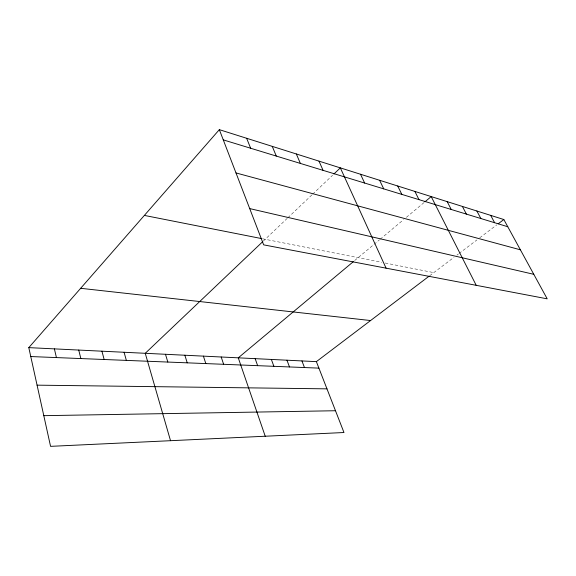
<?xml version="1.0" encoding="UTF-8"?>
<svg xmlns="http://www.w3.org/2000/svg" width="576" height="576" viewBox="0 0 576 576"><rect width="100%" height="100%" fill="white"/><g stroke="black" fill="none" stroke-linecap="round" stroke-linejoin="round"><path stroke-width="0.43" stroke-dasharray="2.88 2.16" d="M263.268 241.135L287.23 218.354M287.863 217.757L312.019 194.803M312.66 194.191L332.597 175.248M354.694 260.525L379.512 239.789M380.196 239.213L403.618 219.643M406.368 217.339L424.303 202.349M429.653 275.767L454.025 257.292M456.89 255.118L458.323 254.03M459.036 253.483L476.892 239.954M479.736 237.794L496.757 224.892M262.613 238.788L381.686 262.318M385.193 263.016L433.8 272.621"/><path stroke-width="0.86" d="M28.8 347.63L316.375 361.634L343.973 432.518L50.566 446.35L28.8 347.63L219.334 129.65L503.834 219.528L547.2 298.836L263.664 244.858L219.334 129.65M262.627 241.747L145.253 353.304L170.532 440.698M333.886 174.017L340.344 167.875L386.078 268.164M353.326 261.67L238.27 357.833L265.226 436.234M424.994 201.773L431.208 196.582L476.215 285.322M316.375 361.634L428.962 276.286M498.175 223.819L503.834 219.528M43.805 415.67L335.491 410.738M37.073 385.157L326.974 388.85M30.766 356.551L318.902 368.129M80.662 288.302L370.577 320.544M144.367 215.417L261.749 238.615M249.703 208.591L533.794 274.313M235.987 172.937L520.394 249.811M223.272 139.882L507.78 226.742M490.666 215.366L494.633 222.725M476.863 211.003L480.859 218.52M462.384 206.431L466.409 214.114M447.185 201.629L451.238 209.477M414.893 191.426L418.975 199.627M397.721 186.005L401.818 194.393M379.627 180.288L383.731 188.87M360.526 174.254L364.637 183.038M318.982 161.129L323.071 170.345M296.323 153.972L300.391 163.426M272.254 146.369L276.293 156.067M246.643 138.276L250.639 148.234M301.946 360.929L304.474 367.553M286.963 360.202L289.476 366.948M271.375 359.446L273.874 366.322M255.161 358.654L257.645 365.666M221.198 356.998L223.632 364.306M203.407 356.134L205.819 363.586M184.853 355.226L187.229 362.837M165.485 354.283L167.825 362.059M124.092 352.274L126.346 360.389M101.945 351.194L104.134 359.496M78.732 350.064L80.856 358.56M54.382 348.876L56.434 357.581"/></g></svg>
